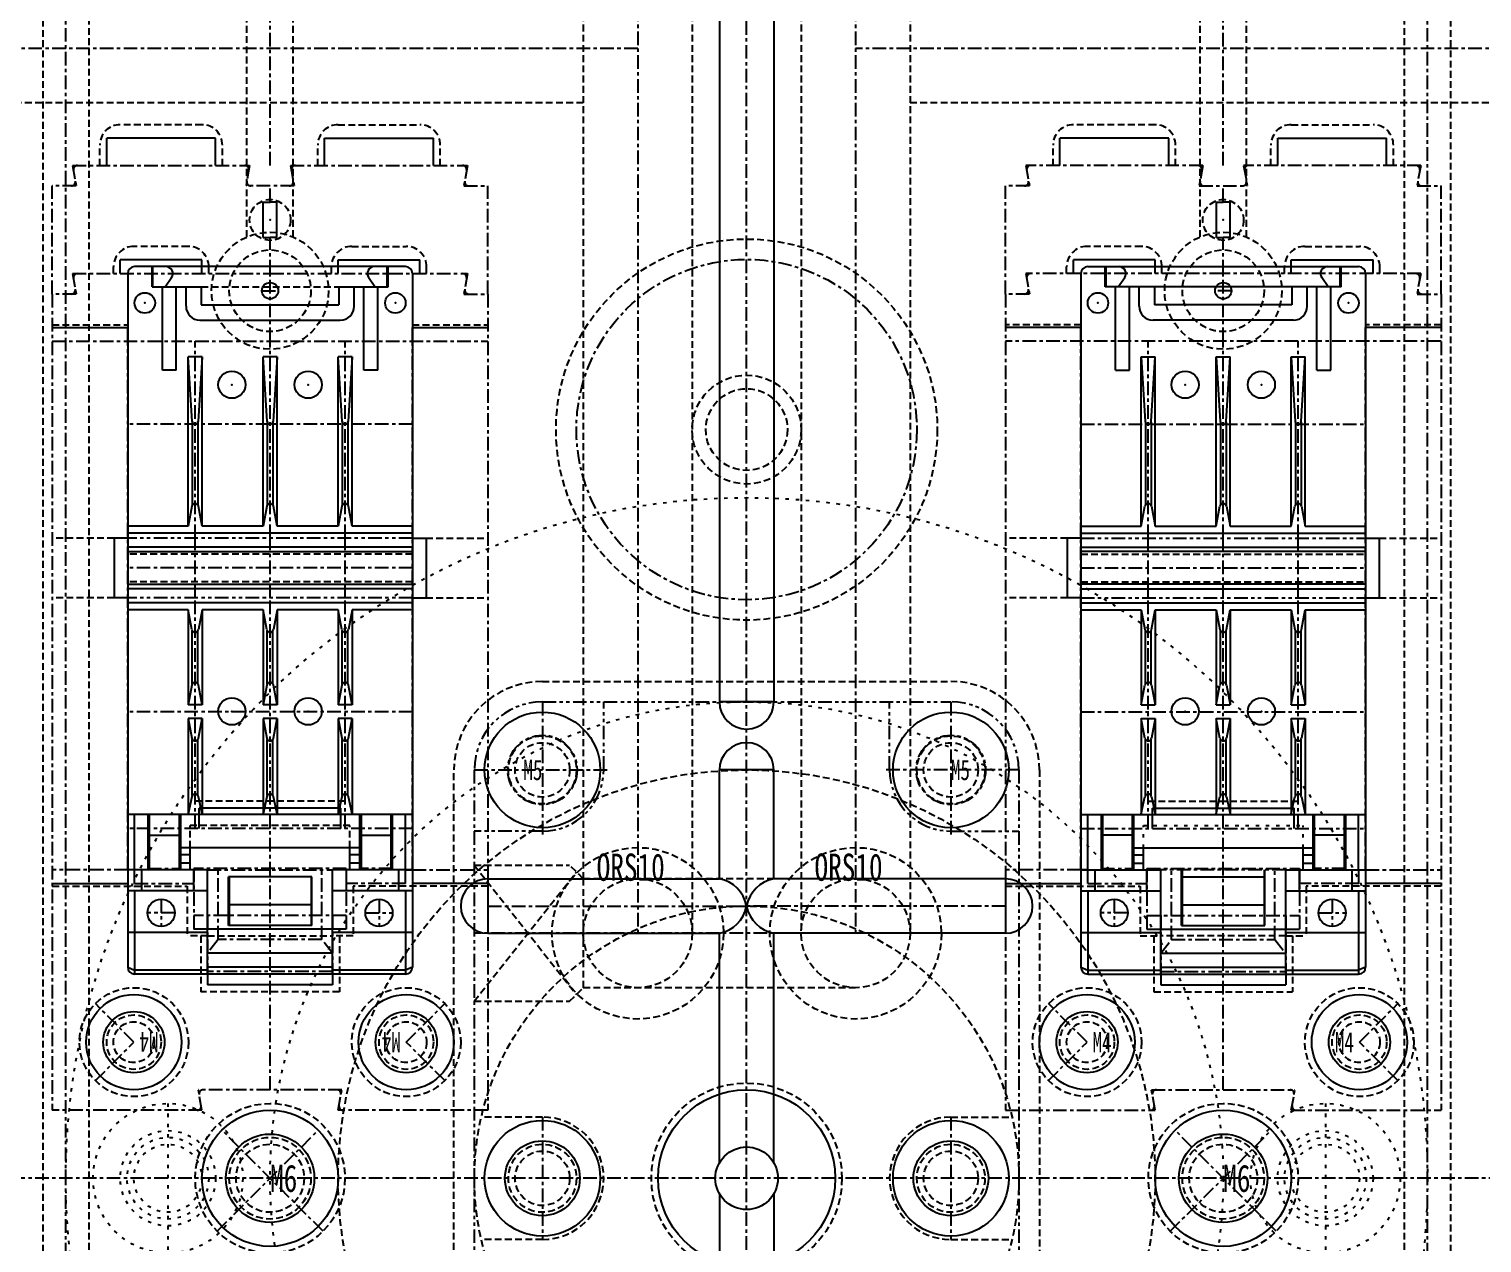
# Model space of a CAD drawing. Extents: x -554 to 592, y -350 to 391.
# Drawn here: x 347.3 to 454, y 170.2 to 259.4 of the extents above; entities that cross this region are included whole.
import ezdxf
from ezdxf.enums import TextEntityAlignment as Align

# ---------------------------------------------------------------- set-up
doc = ezdxf.new("R2010")
doc.units = 0
for name, pattern in [('CENTER', [1.75, 1, -0.25, 0.25, -0.25]), ('DASHED', [0.75, 0.5, -0.25]), ('DIVIDE', [2.25, 1, -0.25, 0.25, -0.25, 0.25, -0.25]), ('DOT', [0.75, 0.25, -0.5])]:
    doc.linetypes.add(name, pattern=pattern)
for name, color, linetype in [('L12', 7, 'CONTINUOUS'), ('L13', 7, 'CONTINUOUS'), ('L4', 7, 'CONTINUOUS'), ('L5', 7, 'CONTINUOUS'), ('L8', 7, 'CONTINUOUS'), ('L9', 7, 'CONTINUOUS')]:
    doc.layers.add(name, color=color, linetype=linetype)

msp = doc.modelspace()

# ---------------------------------------------------------------- linework, layer by layer
at = {"layer": 'L13', "color": 136, "linetype": 'DASHED'}
for p, q in [((380, 198), (387.5, 188.5)), ((380, 188), (387.5, 197.5))]:
    msp.add_line(p, q, dxfattribs=at)
at = {"layer": 'L4', "color": 7, "linetype": 'CONTINUOUS'}
for p, q in [((354.545, 241.459002), (354.545, 190.51)), ((374.945, 241.969002), (355.055, 241.969002)), ((356.33, 240.490002), (356.33, 241.969002)), ((357.294122, 240.490002), (357.767776, 241.166494)), ((372.705877, 240.490002), (372.232227, 241.166488)), ((373.67, 240.490002), (373.67, 241.969002)), ((375.455, 241.459002), (375.455, 190.51)), ((424.545, 241.459002), (424.545, 190.51)), ((425.055, 241.969002), (444.945, 241.969002)), ((426.33, 240.490002), (426.33, 241.969002)), ((427.294123, 240.490002), (427.767773, 241.166488)), ((442.705878, 240.490002), (442.232224, 241.166494)), ((443.67, 240.490002), (443.67, 241.969002)), ((445.455, 241.459002), (445.455, 190.51)), ((357.095004, 234.370002), (357.095004, 240.490002)), ((358.115004, 234.370002), (358.115004, 240.490002)), ((371.885, 234.370002), (371.885, 240.490002)), ((372.905, 234.370002), (372.905, 240.490002)), ((427.095, 234.370002), (427.095, 240.490002)), ((428.115, 234.370002), (428.115, 240.490002)), ((441.884996, 234.370002), (441.884996, 240.490002)), ((442.904996, 234.370002), (442.904996, 240.490002)), ((359.275403, 230.595609), (358.981998, 235.339)), ((358.982, 222.913662), (358.982, 235.339002)), ((360.002, 235.339002), (358.982, 235.339002)), ((360.001996, 235.339001), (359.70859, 230.59561)), ((360.002, 222.913662), (360.002, 235.339002)), ((364.49, 222.913662), (364.49, 235.339002)), ((365.51, 235.339002), (364.49, 235.339002)), ((364.783412, 230.595611), (364.490006, 235.339002)), ((365.510005, 235.338999), (365.216599, 230.595612)), ((365.51, 222.913662), (365.51, 235.339002)), ((369.998, 222.913662), (369.998, 235.339002)), ((371.018, 235.339002), (369.998, 235.339002)), ((370.291405, 230.595609), (369.998, 235.339)), ((371.017997, 235.339001), (370.724592, 230.59561)), ((371.018, 222.913662), (371.018, 235.339002)), ((428.982, 222.913662), (428.982, 235.339002)), ((428.982, 235.339002), (430.002, 235.339002)), ((428.982003, 235.339001), (429.275408, 230.59561)), ((429.708595, 230.595609), (430.002, 235.339)), ((430.002, 222.913662), (430.002, 235.339002)), ((434.489995, 235.338999), (434.783401, 230.595612)), ((434.49, 222.913662), (434.49, 235.339002)), ((434.49, 235.339002), (435.51, 235.339002)), ((435.216588, 230.595611), (435.509994, 235.339002)), ((435.51, 222.913662), (435.51, 235.339002)), ((439.998, 222.913662), (439.998, 235.339002)), ((439.998, 235.339002), (441.018, 235.339002)), ((439.998004, 235.339001), (440.29141, 230.59561)), ((440.724597, 230.595609), (441.018002, 235.339)), ((441.018, 222.913662), (441.018, 235.339002)), ((358.115004, 234.370002), (357.095004, 234.370002)), ((372.905, 234.370002), (371.885, 234.370002)), ((427.095, 234.370002), (428.115, 234.370002)), ((441.884996, 234.370002), (442.904996, 234.370002)), ((359.287996, 230.535005), (359.287996, 224.454969)), ((359.695997, 230.535005), (359.695997, 224.454969)), ((364.796003, 230.535005), (364.796003, 224.454969)), ((365.204005, 230.535005), (365.204005, 224.454969)), ((370.304003, 230.535005), (370.304003, 224.454969)), ((370.712004, 230.535005), (370.712004, 224.454969)), ((429.287996, 230.535005), (429.287996, 224.454969)), ((429.695997, 230.535005), (429.695997, 224.454969)), ((434.795995, 230.535005), (434.795995, 224.454969)), ((435.203997, 230.535005), (435.203997, 224.454969)), ((440.304003, 230.535005), (440.304003, 224.454969)), ((440.712004, 230.535005), (440.712004, 224.454969)), ((359.250807, 224.363465), (358.981998, 222.913664)), ((360.001998, 222.913663), (359.733188, 224.363464)), ((364.758811, 224.363466), (364.490002, 222.913665)), ((365.510006, 222.913663), (365.241196, 224.363466)), ((370.266811, 224.363466), (369.998002, 222.913665)), ((371.017998, 222.913662), (370.749188, 224.363465)), ((428.982002, 222.913662), (429.250812, 224.363465)), ((429.733189, 224.363466), (430.001998, 222.913665)), ((434.489994, 222.913663), (434.758804, 224.363466)), ((435.241189, 224.363466), (435.509998, 222.913665)), ((439.998002, 222.913663), (440.266812, 224.363464)), ((440.749193, 224.363465), (441.018002, 222.913664)), ((358.982006, 222.913662), (354.545004, 222.913662)), ((375.455, 222.385001), (354.545004, 222.385001)), ((364.49, 222.913662), (360.002006, 222.913662)), ((369.998002, 222.913662), (365.51, 222.913662)), ((375.455, 222.913662), (371.018002, 222.913662)), ((424.545, 222.913662), (428.981998, 222.913662)), ((424.545, 222.385001), (445.454996, 222.385001)), ((430.001998, 222.913662), (434.49, 222.913662)), ((435.51, 222.913662), (439.997994, 222.913662)), ((441.017994, 222.913662), (445.454996, 222.913662)), ((375.455, 221.365001), (354.545004, 221.365001)), ((424.545, 221.365001), (445.454996, 221.365001)), ((375.455, 218.305001), (354.545004, 218.305001)), ((424.545, 218.305001), (445.454996, 218.305001)), ((375.455, 217.285001), (354.545004, 217.285001)), ((358.982006, 216.756338), (354.545004, 216.756338)), ((359.250807, 215.306535), (358.981998, 216.756337)), ((358.982, 216.756338), (358.982, 209.788001)), ((360.001995, 216.756336), (359.733185, 215.306535)), ((360.002, 216.756338), (360.002, 209.788001)), ((364.49, 216.756338), (360.002006, 216.756338)), ((364.49, 216.756338), (364.49, 209.788001)), ((364.758815, 215.306535), (364.490005, 216.756337)), ((365.510002, 216.756336), (365.241193, 215.306535)), ((365.51, 216.756338), (365.51, 209.788001)), ((369.998002, 216.756338), (365.51, 216.756338)), ((370.266807, 215.306534), (369.997997, 216.756336)), ((369.998, 216.756338), (369.998, 209.788001)), ((371.018002, 216.756336), (370.749192, 215.306535)), ((371.018, 216.756338), (371.018, 209.788001)), ((375.455, 216.756338), (371.018002, 216.756338)), ((424.545, 217.285001), (445.454996, 217.285001)), ((424.545, 216.756338), (428.981998, 216.756338)), ((428.981998, 216.756336), (429.250808, 215.306535)), ((428.982, 216.756338), (428.982, 209.788001)), ((429.733193, 215.306534), (430.002003, 216.756336)), ((430.001998, 216.756338), (434.49, 216.756338)), ((430.002, 216.756338), (430.002, 209.788001)), ((434.489998, 216.756336), (434.758807, 215.306535)), ((434.49, 216.756338), (434.49, 209.788001)), ((435.241185, 215.306535), (435.509995, 216.756337)), ((435.51, 216.756338), (435.51, 209.788001)), ((435.51, 216.756338), (439.997994, 216.756338)), ((439.998, 216.756338), (439.998, 209.788001)), ((439.998005, 216.756336), (440.266815, 215.306535)), ((440.749193, 215.306535), (441.018002, 216.756337)), ((441.017994, 216.756338), (445.454996, 216.756338)), ((441.018, 216.756338), (441.018, 209.788001)), ((359.287996, 211.320543), (359.287996, 215.215032)), ((359.695997, 211.320543), (359.695997, 215.215032)), ((364.796003, 211.320543), (364.796003, 215.215032)), ((365.204005, 211.320543), (365.204005, 215.215032)), ((370.304003, 211.320543), (370.304003, 215.215032)), ((370.712004, 211.320543), (370.712004, 215.215032)), ((429.287996, 211.320543), (429.287996, 215.215032)), ((429.695997, 211.320543), (429.695997, 215.215032)), ((434.795995, 211.320543), (434.795995, 215.215032)), ((435.203997, 211.320543), (435.203997, 215.215032)), ((440.304003, 211.320543), (440.304003, 215.215032)), ((440.712004, 211.320543), (440.712004, 215.215032)), ((359.250612, 211.228883), (358.981998, 209.788)), ((360.001997, 209.788001), (359.733383, 211.228883)), ((364.758616, 211.228884), (364.490002, 209.787998)), ((365.510001, 209.788001), (365.241387, 211.228883)), ((370.266611, 211.228881), (369.997997, 209.787999)), ((371.017997, 209.788), (370.749383, 211.228882)), ((428.982003, 209.788), (429.250617, 211.228882)), ((429.733389, 211.228881), (430.002003, 209.787999)), ((434.489999, 209.788001), (434.758613, 211.228883)), ((435.241384, 211.228884), (435.509998, 209.787998)), ((439.998003, 209.788001), (440.266617, 211.228883)), ((440.749388, 211.228883), (441.018002, 209.788)), ((360.002, 209.788001), (358.982, 209.788001)), ((365.51, 209.788001), (364.49, 209.788001)), ((371.018, 209.788001), (369.998, 209.788001)), ((428.982, 209.788001), (430.002, 209.788001)), ((434.49, 209.788001), (435.51, 209.788001)), ((439.998, 209.788001), (441.018, 209.788001)), ((358.981998, 208.768001), (359.250612, 207.327118)), ((358.982, 208.768001), (358.982, 201.781)), ((360.002, 208.768001), (358.982, 208.768001)), ((359.733383, 207.327117), (360.001997, 208.767998)), ((360.002, 208.768001), (360.002, 201.781)), ((364.49, 208.768001), (364.49, 201.781)), ((365.51, 208.768001), (364.49, 208.768001)), ((364.490002, 208.768), (364.758615, 207.327118)), ((365.241387, 207.327116), (365.510001, 208.767999)), ((365.51, 208.768001), (365.51, 201.781)), ((369.997997, 208.768), (370.266611, 207.327117)), ((371.018, 208.768001), (369.998, 208.768001)), ((369.998, 208.768001), (369.998, 201.781)), ((370.749383, 207.327117), (371.017997, 208.768)), ((371.018, 208.768001), (371.018, 201.781)), ((428.982, 208.768001), (430.002, 208.768001)), ((428.982, 208.768001), (428.982, 201.781)), ((429.250617, 207.327117), (428.982003, 208.768)), ((430.002003, 208.768), (429.733389, 207.327117)), ((430.002, 208.768001), (430.002, 201.781)), ((434.758613, 207.327116), (434.489999, 208.767999)), ((434.49, 208.768001), (434.49, 201.781)), ((434.49, 208.768001), (435.51, 208.768001)), ((435.509998, 208.768), (435.241385, 207.327118)), ((435.51, 208.768001), (435.51, 201.781)), ((439.998, 208.768001), (439.998, 201.781)), ((439.998, 208.768001), (441.018, 208.768001)), ((440.266617, 207.327117), (439.998003, 208.767998)), ((441.018002, 208.768001), (440.749388, 207.327118)), ((441.018, 208.768001), (441.018, 201.781)), ((359.287996, 203.121904), (359.287996, 207.235456)), ((359.695997, 203.121904), (359.695997, 207.235456)), ((364.796003, 203.121904), (364.796003, 207.235456)), ((365.204005, 203.121904), (365.204005, 207.235456)), ((370.304003, 203.121904), (370.304003, 207.235456)), ((370.712004, 203.121904), (370.712004, 207.235456)), ((429.287996, 203.121904), (429.287996, 207.235456)), ((429.695997, 203.121904), (429.695997, 207.235456)), ((434.795995, 203.121904), (434.795995, 207.235456)), ((435.203997, 203.121904), (435.203997, 207.235456)), ((440.304003, 203.121904), (440.304003, 207.235456)), ((440.712004, 203.121904), (440.712004, 207.235456)), ((359.245738, 203.02658), (358.981997, 201.781)), ((360.001999, 201.781001), (359.738258, 203.026583)), ((364.753741, 203.026582), (364.489999, 201.780999)), ((365.510002, 201.781001), (365.24626, 203.026582)), ((370.261743, 203.026581), (369.998002, 201.780999)), ((371.018004, 201.781001), (370.754262, 203.026583)), ((428.981996, 201.781001), (429.245738, 203.026583)), ((429.738257, 203.026581), (430.001998, 201.780999)), ((434.489998, 201.781001), (434.75374, 203.026582)), ((435.246259, 203.026582), (435.510001, 201.780999)), ((439.998001, 201.781001), (440.261742, 203.026583)), ((440.754262, 203.02658), (441.018003, 201.781)), ((355.055004, 197.65), (355.055004, 201.73)), ((374.945, 197.65), (374.945, 201.73)), ((425.055, 197.65), (425.055, 201.73)), ((444.944996, 197.65), (444.944996, 201.73)), ((359.135, 197.65), (359.135, 199.282)), ((370.865, 197.65), (370.865, 199.282)), ((429.135, 197.65), (429.135, 199.282)), ((440.865, 197.65), (440.865, 199.282)), ((360.41, 197.65), (354.545004, 197.65)), ((360.41, 190), (360.41, 197.65)), ((375.455, 197.65), (369.59, 197.65)), ((369.59, 190), (369.59, 197.65)), ((424.545, 197.65), (430.41, 197.65)), ((430.41, 190), (430.41, 197.65)), ((431.94, 193.57), (431.94, 197.65)), ((438.06, 193.57), (438.06, 197.65)), ((439.59, 190), (439.59, 197.65)), ((439.59, 197.65), (445.454996, 197.65)), ((368.06, 197.14), (361.94, 197.14)), ((361.94, 193.57), (361.94, 197.14)), ((368.06, 193.57), (368.06, 197.14)), ((431.94, 197.14), (438.06, 197.14)), ((360.41, 196.12), (354.545004, 196.12)), ((375.455, 196.12), (369.59, 196.12)), ((424.545, 196.12), (430.41, 196.12)), ((439.59, 196.12), (445.454996, 196.12)), ((368.06, 195.1), (361.94, 195.1)), ((431.94, 195.1), (438.06, 195.1)), ((368.06, 193.57), (361.94, 193.57)), ((431.94, 193.57), (438.06, 193.57)), ((360.41, 193.06), (354.545004, 193.06)), ((375.455, 193.06), (369.59, 193.06)), ((424.545, 193.06), (430.41, 193.06)), ((439.59, 193.06), (445.454996, 193.06)), ((369.59, 191.53), (360.41, 191.53)), ((430.41, 191.53), (439.59, 191.53)), ((374.945, 190), (355.055, 190)), ((369.59, 190.51), (360.41, 190.51)), ((425.055, 190), (444.945, 190)), ((430.41, 190.51), (439.59, 190.51))]:
    msp.add_line(p, q, dxfattribs=at)
at = {"layer": 'L4', "color": 6, "linetype": 'CONTINUOUS'}
for p, q in [((356.40122, 240.490002), (356.40122, 241.969002)), ((373.59878, 240.490002), (373.59878, 241.969002)), ((426.40122, 240.490002), (426.40122, 241.969002)), ((443.59878, 240.490002), (443.59878, 241.969002)), ((356.33, 240.490002), (359.951, 240.490002)), ((358.829, 239.062002), (358.829, 240.490002)), ((359.951, 240.490002), (359.951, 239.164002)), ((370.049, 240.490002), (370.049, 239.164002)), ((370.049, 240.490002), (373.67, 240.490002)), ((371.171, 239.062002), (371.171, 240.490002)), ((443.67, 240.490002), (426.33, 240.490002)), ((428.829, 239.062002), (428.829, 240.490002)), ((429.951, 240.490002), (429.951, 239.164002)), ((440.049, 240.490002), (440.049, 239.164002)), ((441.171, 239.062002), (441.171, 240.490002)), ((359.951, 239.164002), (370.049, 239.164002)), ((440.049, 239.164002), (429.951, 239.164002)), ((359.849, 238.042002), (370.151, 238.042002)), ((440.151, 238.042002), (429.849, 238.042002)), ((375.455, 201.73), (354.545004, 201.73)), ((356.024, 201.73), (356.024, 197.65)), ((356.126, 201.73), (356.126, 197.65)), ((358.319, 201.73), (358.319, 197.65)), ((358.421, 201.73), (358.421, 197.65)), ((371.579, 201.73), (371.579, 197.65)), ((371.681, 201.73), (371.681, 197.65)), ((373.874, 201.73), (373.874, 197.65)), ((373.976, 201.73), (373.976, 197.65)), ((424.545, 201.73), (445.454996, 201.73)), ((426.024, 201.73), (426.024, 197.65)), ((426.126, 201.73), (426.126, 197.65)), ((428.319, 201.73), (428.319, 197.65)), ((428.421, 201.73), (428.421, 197.65)), ((441.579, 201.73), (441.579, 197.65)), ((441.681, 201.73), (441.681, 197.65)), ((443.874, 201.73), (443.874, 197.65)), ((443.976, 201.73), (443.976, 197.65)), ((356.075004, 200.2), (358.37, 200.2)), ((371.63, 200.2), (373.925, 200.2)), ((428.37, 200.2), (426.075, 200.2)), ((443.924996, 200.2), (441.63, 200.2)), ((371.63, 199.282), (358.37, 199.282)), ((428.37, 199.282), (441.63, 199.282)), ((431.991, 197.65), (431.991, 193.57)), ((438.009, 197.65), (438.009, 193.57)), ((361.991, 197.14), (361.991, 193.57)), ((368.009, 197.14), (368.009, 193.57))]:
    msp.add_line(p, q, dxfattribs=at)
at = {"layer": 'L4', "color": 251, "linetype": 'CENTER'}
for p, q in [((365, 236.5), (365, 241.969002)), ((435, 236.5), (435, 241.46)), ((375.455, 230.391999), (354.545, 230.391999)), ((424.545, 230.391999), (445.455, 230.391999)), ((359.492, 217.635), (359.492, 222.035)), ((365, 217.635), (365, 222.035)), ((370.508, 217.635), (370.508, 222.035)), ((429.492, 217.635), (429.492, 222.035)), ((435, 217.635), (435, 222.035)), ((440.508, 217.635), (440.508, 222.035)), ((375.455, 219.835), (354.545, 219.835)), ((424.545, 219.835), (445.455, 219.835)), ((375.455, 209.278001), (354.545, 209.278001)), ((424.545, 209.278001), (445.455, 209.278001)), ((365, 181.5), (365, 200.7)), ((435, 181.5), (435, 200.7))]:
    msp.add_line(p, q, dxfattribs=at)
at = {"layer": 'L4', "color": 6, "linetype": 'DASHED'}
msp.add_line((359.951, 240.490002), (370.049, 240.490002), dxfattribs=at)
at = {"layer": 'L4', "color": 7, "linetype": 'DASHED'}
for p, q in [((375.455, 220.855001), (354.545004, 220.855001)), ((424.545, 220.855001), (445.454996, 220.855001)), ((375.455, 218.815001), (354.545004, 218.815001)), ((424.545, 218.815001), (445.454996, 218.815001)), ((370.865, 200.913999), (359.135, 200.913999)), ((359.135, 199.282), (359.135, 200.913999)), ((370.865, 199.282), (370.865, 200.913999))]:
    msp.add_line(p, q, dxfattribs=at)
at = {"layer": 'L4', "color": 253, "linetype": 'DOT'}
for p, q in [((429.135, 200.913999), (440.865, 200.913999)), ((429.135, 199.282), (429.135, 200.913999)), ((440.865, 199.282), (440.865, 200.913999))]:
    msp.add_line(p, q, dxfattribs=at)
at = {"layer": 'L4', "color": 251, "linetype": 'CONTINUOUS'}
for p, q in [((359.084, 198.772), (358.421, 198.772)), ((371.579, 198.772), (370.916, 198.772)), ((428.421, 198.772), (429.084, 198.772)), ((440.916, 198.772), (441.579, 198.772)), ((355.565, 197.65), (355.565, 196.12)), ((359.084, 198.16), (358.421, 198.16)), ((359.39, 196.12), (359.39, 197.65)), ((370.61, 196.12), (370.61, 197.65)), ((371.579, 198.16), (370.916, 198.16)), ((374.435, 197.65), (374.435, 196.12)), ((425.565, 197.65), (425.565, 196.12)), ((428.421, 198.16), (429.084, 198.16)), ((429.39, 196.12), (429.39, 197.65)), ((440.61, 196.12), (440.61, 197.65)), ((440.916, 198.16), (441.579, 198.16)), ((444.435, 197.65), (444.435, 196.12)), ((355.055, 196.12), (355.055, 190)), ((374.945, 196.12), (374.945, 190)), ((425.055, 196.12), (425.055, 190)), ((444.945, 196.12), (444.945, 190)), ((354.545, 190.51), (355.055, 190.298751)), ((360.41, 190.298751), (355.055, 190.298751)), ((374.945, 190.298751), (369.59, 190.298751)), ((375.455, 190.51), (374.945, 190.298751)), ((424.545, 190.51), (425.055, 190.298751)), ((425.055, 190.298751), (430.41, 190.298751)), ((439.59, 190.298751), (444.945, 190.298751)), ((445.455, 190.51), (444.945, 190.298751))]:
    msp.add_line(p, q, dxfattribs=at)
at = {"layer": 'L4', "color": 7, "linetype": 'CONTINUOUS'}
for centre, radius, start, end in [((355.055, 241.459002), 0.51, 90, 180), ((357.35, 241.459002), 0.51, 325.001734, 450.000005), ((372.65, 241.459002), 0.51, 89.999995, 214.998262), ((374.945, 241.459002), 0.51, 0, 90), ((425.055, 241.459002), 0.51, 90, 180), ((427.35, 241.459002), 0.51, -34.998262, 90.000005), ((442.65, 241.459002), 0.51, 89.999995, 214.998266), ((444.945, 241.459002), 0.51, 0, 90), ((359.492, 230.609008), 0.217009, 183.539559, 356.460441), ((365, 230.609008), 0.217009, 183.539559, 356.460441), ((370.508, 230.609008), 0.217009, 183.539559, 356.460441), ((429.492, 230.609008), 0.217009, 183.539559, 356.460441), ((435, 230.609008), 0.217009, 183.539559, 356.460441), ((440.508, 230.609008), 0.217009, 183.539559, 356.460441), ((359.492, 224.318746), 0.245301, 10.504007, 169.495989), ((365, 224.318746), 0.245301, 10.504007, 169.495989), ((370.508, 224.318746), 0.245301, 10.504007, 169.495989), ((429.492, 224.318746), 0.245301, 10.504011, 169.495993), ((435, 224.318746), 0.245301, 10.504011, 169.495993), ((440.508, 224.318746), 0.245301, 10.504011, 169.495993), ((359.492, 215.351254), 0.245301, 190.504009, 349.495991), ((365, 215.351254), 0.245301, 190.504009, 349.495991), ((370.508, 215.351254), 0.245301, 190.504009, 349.495991), ((429.492, 215.351254), 0.245301, 190.504009, 349.495991), ((435, 215.351254), 0.245301, 190.504009, 349.495991), ((440.508, 215.351254), 0.245301, 190.504009, 349.495991), ((359.492, 211.183882), 0.245545, 10.560035, 169.439954), ((365, 211.183882), 0.245545, 10.560035, 169.439954), ((370.508, 211.183882), 0.245545, 10.560035, 169.439954), ((429.492, 211.183882), 0.245545, 10.560046, 169.439965), ((435, 211.183882), 0.245545, 10.560046, 169.439965), ((440.508, 211.183882), 0.245545, 10.560046, 169.439965), ((359.492, 207.372117), 0.245545, 190.560037, 349.439963), ((365, 207.372117), 0.245545, 190.560037, 349.439963), ((370.508, 207.372117), 0.245545, 190.560037, 349.439963), ((429.492, 207.372117), 0.245545, 190.560037, 349.439963), ((435, 207.372117), 0.245545, 190.560037, 349.439963), ((440.508, 207.372117), 0.245545, 190.560037, 349.439963), ((359.492, 202.974439), 0.251718, 11.955327, 168.044683), ((365, 202.974439), 0.251718, 11.955327, 168.044683), ((370.508, 202.974439), 0.251718, 11.955327, 168.044683), ((429.492, 202.974439), 0.251718, 11.955317, 168.044673), ((435, 202.974439), 0.251718, 11.955317, 168.044673), ((440.508, 202.974439), 0.251718, 11.955317, 168.044673), ((355.055, 190.51), 0.51, 180, 270), ((374.945, 190.51), 0.51, -90, 0), ((425.055, 190.51), 0.51, 180, 270), ((444.945, 190.51), 0.51, 270, 360)]:
    msp.add_arc(centre, radius, start, end, dxfattribs=at)
at = {"layer": 'L4', "color": 6, "linetype": 'CONTINUOUS'}
for centre, start, end in [((359.849, 239.062002), 180, 270), ((370.151, 239.062002), -90, 0), ((429.849, 239.062002), 180, 270), ((440.151, 239.062002), -90, 0)]:
    msp.add_arc(centre, 1.02, start, end, dxfattribs=at)
at = {"layer": 'L4', "color": 1}
msp.add_point((400, 175), dxfattribs=at)
at = {"layer": 'L5', "color": 7, "linetype": 'CENTER'}
for p, q in [((400, 0), (400, 350)), ((381, 195), (400, 195)), ((419, 195), (400, 195)), ((550, 175), (250, 175))]:
    msp.add_line(p, q, dxfattribs=at)
at = {"layer": 'L5', "color": 4, "linetype": 'CONTINUOUS'}
for p, q in [((398, 275), (398, 210)), ((402, 275), (402, 210)), ((364.5, 246.7), (365, 246.7)), ((364.5, 244.1), (364.5, 246.7)), ((365.5, 246.7), (365, 246.7)), ((365.5, 244.1), (365.5, 246.7)), ((434.5, 246.7), (435, 246.7)), ((434.5, 244.1), (434.5, 246.7)), ((435.5, 246.7), (435, 246.7)), ((435.5, 244.1), (435.5, 246.7)), ((364.5, 244.1), (365, 244.1)), ((365.5, 244.1), (365, 244.1)), ((434.5, 244.1), (435, 244.1)), ((435.5, 244.1), (435, 244.1)), ((402, 210), (398, 210))]:
    msp.add_line(p, q, dxfattribs=at)
at = {"layer": 'L5', "color": 7, "linetype": 'DASHED'}
for p, q in [((360, 252.4), (354, 252.4)), ((370, 252.4), (376, 252.4)), ((430, 252.4), (424, 252.4)), ((440, 252.4), (446, 252.4)), ((352.5, 249.4), (352.5, 250.9)), ((361.5, 249.4), (361.5, 250.9)), ((368.5, 249.4), (368.5, 250.9)), ((377.5, 249.4), (377.5, 250.9)), ((422.5, 249.4), (422.5, 250.9)), ((431.5, 249.4), (431.5, 250.9)), ((438.5, 249.4), (438.5, 250.9)), ((447.5, 249.4), (447.5, 250.9)), ((359, 243.46), (355, 243.46)), ((371, 243.46), (375, 243.46)), ((429, 243.46), (425, 243.46)), ((441, 243.46), (445, 243.46)), ((353.5, 241.46), (353.5, 241.96)), ((360.5, 241.46), (360.5, 241.96)), ((369.5, 241.46), (369.5, 241.96)), ((376.5, 241.46), (376.5, 241.96)), ((423.5, 241.46), (423.5, 241.96)), ((430.5, 241.46), (430.5, 241.96)), ((439.5, 241.46), (439.5, 241.96)), ((446.5, 241.46), (446.5, 241.96)), ((349, 237.7), (354.545, 237.7)), ((375.455, 237.7), (381, 237.7)), ((424.545, 237.7), (419, 237.7)), ((451, 237.7), (445.455, 237.7)), ((353.545, 222.035), (349, 222.035)), ((376.455, 222.035), (381, 222.035)), ((423.545, 222.035), (419, 222.035)), ((446.455, 222.035), (451, 222.035)), ((353.545, 217.635), (349, 217.635)), ((376.455, 217.635), (381, 217.635)), ((423.545, 217.635), (419, 217.635)), ((446.455, 217.635), (451, 217.635)), ((370.507994, 202.7), (359.491998, 202.7)), ((429.492006, 202.7), (440.508002, 202.7)), ((348.999996, 196.45), (358.9, 196.45)), ((358.9, 196.45), (358.9, 192.8)), ((371.1, 196.45), (371.1, 192.8)), ((380.999996, 196.45), (371.1, 196.45)), ((419.000004, 196.45), (428.9, 196.45)), ((428.9, 196.45), (428.9, 192.8)), ((451.000004, 196.45), (441.1, 196.45)), ((441.1, 196.45), (441.1, 192.8)), ((360.41, 192.8), (358.9, 192.8)), ((359.91, 192.8), (359.91, 188.7)), ((360.41, 192.8), (369.59, 192.8)), ((371.1, 192.8), (369.59, 192.8)), ((370.09, 192.8), (370.09, 188.7)), ((428.9, 192.8), (430.41, 192.8)), ((429.91, 192.8), (429.91, 188.7)), ((439.59, 192.8), (430.41, 192.8)), ((439.59, 192.8), (441.1, 192.8)), ((440.09, 192.8), (440.09, 188.7)), ((370.09, 188.7), (359.91, 188.7)), ((429.91, 188.7), (440.09, 188.7))]:
    msp.add_line(p, q, dxfattribs=at)
at = {"layer": 'L5', "color": 136, "linetype": 'CONTINUOUS'}
for p, q in [((353, 249.4), (353, 251.4)), ((361, 251.4), (353, 251.4)), ((361, 249.4), (361, 251.4)), ((369, 251.4), (377, 251.4)), ((369, 249.4), (369, 251.4)), ((377, 249.4), (377, 251.4)), ((423, 249.4), (423, 251.4)), ((431, 251.4), (423, 251.4)), ((431, 249.4), (431, 251.4)), ((439, 251.4), (447, 251.4)), ((439, 249.4), (439, 251.4)), ((447, 249.4), (447, 251.4)), ((360, 242.46), (354, 242.46)), ((354, 241.46), (354, 242.46)), ((360, 241.46), (360, 242.46)), ((370, 241.46), (370, 242.46)), ((370, 242.46), (376, 242.46)), ((376, 241.46), (376, 242.46)), ((430, 242.46), (424, 242.46)), ((424, 241.46), (424, 242.46)), ((430, 241.46), (430, 242.46)), ((440, 241.46), (440, 242.46)), ((440, 242.46), (446, 242.46)), ((446, 241.46), (446, 242.46)), ((349, 237.5), (354.545, 237.5)), ((354.545, 236.5), (354.545, 237.5)), ((375.454996, 236.5), (375.454996, 237.5)), ((375.455, 237.5), (381, 237.5)), ((424.545, 237.5), (419, 237.5)), ((424.545004, 236.5), (424.545004, 237.5)), ((451, 237.5), (445.455, 237.5)), ((445.455, 236.5), (445.455, 237.5)), ((353.545, 222.035), (353.545, 217.635)), ((354.545, 222.035), (353.545, 222.035)), ((375.455, 222.035), (376.455, 222.035)), ((376.455, 222.035), (376.455, 217.635)), ((423.545, 222.035), (423.545, 217.635)), ((424.545, 222.035), (423.545, 222.035)), ((445.455, 222.035), (446.455, 222.035)), ((446.455, 222.035), (446.455, 217.635)), ((354.545, 221.035), (359.492, 221.035)), ((359.492, 221.035), (365, 221.035)), ((365, 221.035), (370.508, 221.035)), ((370.508, 221.035), (375.455, 221.035)), ((429.492, 221.035), (424.545, 221.035)), ((435, 221.035), (429.492, 221.035)), ((440.508, 221.035), (435, 221.035)), ((445.455, 221.035), (440.508, 221.035)), ((354.545, 218.635), (359.492, 218.635)), ((359.492, 218.635), (365, 218.635)), ((365, 218.635), (370.508, 218.635)), ((370.508, 218.635), (375.455, 218.635)), ((429.492, 218.635), (424.545, 218.635)), ((435, 218.635), (429.492, 218.635)), ((440.508, 218.635), (435, 218.635)), ((445.455, 218.635), (440.508, 218.635)), ((354.545, 217.635), (353.545, 217.635)), ((375.455, 217.635), (376.455, 217.635)), ((424.545, 217.635), (423.545, 217.635)), ((445.455, 217.635), (446.455, 217.635)), ((370.2, 202.2), (359.8, 202.2)), ((359.8, 200.7), (359.8, 202.2)), ((370.2, 200.7), (370.2, 202.2)), ((429.8, 200.7), (429.8, 202.2)), ((429.8, 202.2), (440.2, 202.2)), ((440.2, 200.7), (440.2, 202.2)), ((354.545, 197.65), (354.545, 196.65)), ((375.455, 197.65), (375.455, 196.65)), ((424.545, 197.65), (424.545, 196.65)), ((445.455, 197.65), (445.455, 196.65)), ((348.999996, 196.65), (354.544996, 196.65)), ((380.999996, 196.65), (375.454996, 196.65)), ((419.000004, 196.65), (424.545004, 196.65)), ((451.000004, 196.65), (445.455004, 196.65)), ((359.4, 194.3), (359.4, 193.3)), ((370.6, 194.3), (370.6, 193.3)), ((429.4, 194.3), (429.4, 193.3)), ((440.6, 194.3), (440.6, 193.3)), ((370.6, 193.3), (359.4, 193.3)), ((429.4, 193.3), (440.6, 193.3)), ((360.41, 190.2), (360.41, 189.2)), ((369.59, 190.2), (369.59, 189.2)), ((430.41, 190.2), (430.41, 189.2)), ((439.59, 190.2), (439.59, 189.2)), ((369.59, 189.2), (360.41, 189.2)), ((430.41, 189.2), (439.59, 189.2))]:
    msp.add_line(p, q, dxfattribs=at)
at = {"layer": 'L5', "color": 4, "linetype": 'CENTER'}
for p, q in [((350.5, 249.4), (350.76449, 247.9)), ((350.5, 249.4), (363.5, 249.4)), ((363.5, 249.4), (363.23551, 247.9)), ((366.5, 249.4), (366.76449, 247.9)), ((366.5, 249.4), (379.5, 249.4)), ((379.5, 249.4), (379.23551, 247.9)), ((433.5, 249.4), (420.5, 249.4)), ((420.5, 249.4), (420.76449, 247.9)), ((433.5, 249.4), (433.23551, 247.9)), ((449.5, 249.4), (436.5, 249.4)), ((436.5, 249.4), (436.76449, 247.9)), ((449.5, 249.4), (449.23551, 247.9)), ((350.76449, 247.9), (349, 247.9)), ((349, 239.96), (349, 247.9)), ((366.76449, 247.9), (363.23551, 247.9)), ((365, 246.7), (365, 247.9)), ((379.23551, 247.9), (381, 247.9)), ((381, 239.96), (381, 247.9)), ((420.76449, 247.9), (419, 247.9)), ((419, 239.96), (419, 247.9)), ((433.23551, 247.9), (436.76449, 247.9)), ((435, 246.7), (435, 247.9)), ((449.23551, 247.9), (451, 247.9)), ((451, 239.96), (451, 247.9)), ((365, 241.46), (365, 244.1)), ((435, 241.46), (435, 244.1)), ((350.5, 241.46), (350.76449, 239.96)), ((350.5, 241.46), (365, 241.46)), ((365, 241.46), (379.5, 241.46)), ((379.5, 241.46), (379.23551, 239.96)), ((435, 241.46), (420.5, 241.46)), ((420.5, 241.46), (420.76449, 239.96)), ((449.5, 241.46), (435, 241.46)), ((449.5, 241.46), (449.23551, 239.96)), ((350.76449, 239.96), (349, 239.96)), ((349, 239.96), (349, 180)), ((379.23551, 239.96), (381, 239.96)), ((381, 239.96), (381, 180)), ((419, 239.96), (419, 180)), ((420.76449, 239.96), (419, 239.96)), ((449.23551, 239.96), (451, 239.96)), ((451, 239.96), (451, 180)), ((349, 236.5), (381, 236.5)), ((354.545, 197.65), (354.545, 236.5)), ((359.492, 222.035), (359.492, 236.5)), ((365, 222.035), (365, 236.5)), ((370.508, 222.035), (370.508, 236.5)), ((375.454996, 197.65), (375.454996, 236.5)), ((451, 236.5), (419, 236.5)), ((424.545004, 197.65), (424.545004, 236.5)), ((429.492, 222.035), (429.492, 236.5)), ((435, 222.035), (435, 236.5)), ((440.508, 222.035), (440.508, 236.5)), ((445.455, 197.65), (445.455, 236.5)), ((359.492, 200.7), (359.492, 217.635)), ((365, 200.7), (365, 217.635)), ((370.508, 200.7), (370.508, 217.635)), ((429.492, 200.7), (429.492, 217.635)), ((435, 200.7), (435, 217.635)), ((440.508, 200.7), (440.508, 217.635)), ((375.455, 200.7), (354.545, 200.7)), ((354.545, 197.65), (354.545, 200.7)), ((375.454996, 197.65), (375.454996, 200.7)), ((424.545, 200.7), (445.455, 200.7)), ((354.545, 197.65), (349, 197.65)), ((355.05, 197.65), (354.545, 197.65)), ((355.05, 196.65), (355.05, 197.65)), ((370.6, 197.768101), (359.4, 197.768101)), ((359.4, 197.768101), (359.4, 194.3)), ((370.6, 197.768101), (370.6, 194.3)), ((374.95, 197.65), (375.455, 197.65)), ((374.95, 196.65), (374.95, 197.65)), ((375.454996, 197.65), (381, 197.65)), ((424.545004, 197.65), (419, 197.65)), ((425.05, 197.65), (424.545, 197.65)), ((425.05, 196.65), (425.05, 197.65)), ((429.4, 197.768101), (429.4, 194.3)), ((429.4, 197.768101), (440.6, 197.768101)), ((440.6, 197.768101), (440.6, 194.3)), ((444.95, 197.65), (445.455, 197.65)), ((444.95, 196.65), (444.95, 197.65)), ((445.455, 197.65), (451, 197.65)), ((355.05, 196.65), (359.4, 196.65)), ((374.95, 196.65), (370.6, 196.65)), ((425.05, 196.65), (429.4, 196.65)), ((444.95, 196.65), (440.6, 196.65)), ((370.6, 194.3), (359.4, 194.3)), ((360.41, 194.3), (360.41, 190.2)), ((369.59, 194.3), (369.59, 190.2)), ((429.4, 194.3), (440.6, 194.3)), ((430.41, 194.3), (430.41, 190.2)), ((439.59, 194.3), (439.59, 190.2)), ((369.59, 190.2), (360.41, 190.2)), ((430.41, 190.2), (439.59, 190.2)), ((360, 180), (359.73551, 181.5)), ((370.26449, 181.5), (359.73551, 181.5)), ((370, 180), (370.26449, 181.5)), ((429.73551, 181.5), (440.26449, 181.5)), ((430, 180), (429.73551, 181.5)), ((440, 180), (440.26449, 181.5)), ((360, 180), (349, 180)), ((381, 180), (370, 180)), ((419, 180), (430, 180)), ((440, 180), (451, 180))]:
    msp.add_line(p, q, dxfattribs=at)
at = {"layer": 'L5', "color": 3, "linetype": 'CENTER'}
for p, q in [((364.4, 240.2), (365.6, 240.2)), ((435.6, 240.2), (434.4, 240.2)), ((356.024, 197.752), (358.421, 197.752)), ((360.41, 197.65), (369.59, 197.65)), ((373.976, 197.752), (371.579, 197.752)), ((426.024, 197.752), (428.421, 197.752)), ((439.59, 197.65), (430.41, 197.65)), ((443.976, 197.752), (441.579, 197.752)), ((361.110913, 171.110913), (368.535534, 178.535534)), ((368.889087, 171.110913), (361.464466, 178.535534)), ((431.110913, 171.110913), (438.535534, 178.535534)), ((438.889087, 171.110913), (431.464466, 178.535534))]:
    msp.add_line(p, q, dxfattribs=at)
at = {"layer": 'L5', "color": 4, "linetype": 'DIVIDE'}
for p, q in [((375.455, 222.035), (354.545, 222.035)), ((424.545, 222.035), (445.455, 222.035)), ((375.455, 217.635), (354.545, 217.635)), ((424.545, 217.635), (445.455, 217.635))]:
    msp.add_line(p, q, dxfattribs=at)
at = {"layer": 'L5', "color": 7, "linetype": 'CONTINUOUS'}
for p, q in [((402, 205), (398, 205)), ((398, 197), (398, 205)), ((402, 197), (402, 205)), ((381, 197), (398, 197)), ((381, 197), (381, 193)), ((419, 197), (402, 197)), ((419, 197), (419, 193)), ((381, 193), (398, 193)), ((398, 176.135782), (398, 193)), ((402, 176.135782), (402, 193)), ((419, 193), (402, 193)), ((398, 173.864218), (398, 157)), ((402, 173.864218), (402, 157))]:
    msp.add_line(p, q, dxfattribs=at)
at = {"layer": 'L5', "color": 253, "linetype": 'CENTER'}
for p, q in [((361.20038, 194.3), (361.20038, 197.65)), ((368.79962, 194.3), (368.79962, 197.65)), ((431.20038, 194.3), (431.20038, 197.65)), ((438.79962, 194.3), (438.79962, 197.65)), ((361.20038, 192.55), (361.20038, 194.3)), ((368.79962, 192.55), (368.79962, 194.3)), ((431.20038, 192.55), (431.20038, 194.3)), ((438.79962, 192.55), (438.79962, 194.3)), ((361.20038, 192.55), (360.41, 191.53)), ((368.79962, 192.55), (361.20038, 192.55)), ((369.59, 191.53), (368.79962, 192.55)), ((430.41, 191.53), (431.20038, 192.55)), ((431.20038, 192.55), (438.79962, 192.55)), ((438.79962, 192.55), (439.59, 191.53))]:
    msp.add_line(p, q, dxfattribs=at)
at = {"layer": 'L5', "color": 6, "linetype": 'CENTER'}
for p, q in [((357, 195.5), (357, 193.5)), ((373, 195.5), (373, 193.5)), ((427, 195.5), (427, 193.5)), ((443, 195.5), (443, 193.5)), ((358, 194.5), (356, 194.5)), ((372, 194.5), (374, 194.5)), ((428, 194.5), (426, 194.5)), ((442, 194.5), (444, 194.5)), ((355, 185), (352.171573, 187.828427)), ((375, 185), (377.828427, 187.828427)), ((425, 185), (422.171573, 187.828427)), ((445, 185), (447.828427, 187.828427)), ((352.171573, 182.171573), (355, 185)), ((377.828427, 182.171573), (375, 185)), ((422.171573, 182.171573), (425, 185)), ((447.828427, 182.171573), (445, 185))]:
    msp.add_line(p, q, dxfattribs=at)
at = {"layer": 'L5', "color": 7, "linetype": 'DASHED'}
for centre, radius in [((365, 245.4), 1.5), ((435, 245.4), 1.5), ((355, 185), 4), ((375, 185), 4), ((425, 185), 4), ((445, 185), 4), ((365, 175), 5.5), ((435, 175), 5.5)]:
    msp.add_circle(centre, radius, dxfattribs=at)
at = {"layer": 'L5', "color": 3, "linetype": 'CONTINUOUS'}
for centre in [(365, 240.2), (435, 240.2)]:
    msp.add_circle(centre, 0.6, dxfattribs=at)
at = {"layer": 'L5', "color": 4, "linetype": 'CONTINUOUS'}
for centre in [(355.8, 239.3), (374.2, 239.3), (425.8, 239.3), (444.2, 239.3)]:
    msp.add_circle(centre, 0.75, dxfattribs=at)
at = {"layer": 'L5', "color": 6, "linetype": 'CONTINUOUS'}
for centre in [(362.2, 233.3), (367.8, 233.3), (432.2, 233.3), (437.8, 233.3), (362.2, 209.3), (367.8, 209.3), (432.2, 209.3), (437.8, 209.3), (357, 194.5), (373, 194.5), (427, 194.5), (443, 194.5)]:
    msp.add_circle(centre, 1, dxfattribs=at)
at = {"layer": 'L5', "color": 251, "linetype": 'CONTINUOUS'}
for centre, radius in [((355, 185), 3.5), ((375, 185), 3.5), ((425, 185), 3.5), ((445, 185), 3.5), ((365, 175), 5), ((435, 175), 5)]:
    msp.add_circle(centre, radius, dxfattribs=at)
at = {"layer": 'L5', "color": 7, "linetype": 'CONTINUOUS'}
for centre, radius in [((355, 185), 2.25), ((375, 185), 2.25), ((425, 185), 2.25), ((445, 185), 2.25), ((400, 175), 6.5), ((365, 175), 3.25), ((435, 175), 3.25), ((400, 175), 2.3)]:
    msp.add_circle(centre, radius, dxfattribs=at)
at = {"layer": 'L5', "color": 6, "linetype": 'DASHED'}
for centre, radius in [((355, 185), 2), ((375, 185), 2), ((425, 185), 2), ((445, 185), 2), ((355, 185), 1.5), ((375, 185), 1.5), ((425, 185), 1.5), ((445, 185), 1.5)]:
    msp.add_circle(centre, radius, dxfattribs=at)
at = {"layer": 'L5', "color": 3, "linetype": 'DASHED'}
for centre, radius in [((365, 175), 3), ((365, 175), 2.5), ((435, 175), 3), ((435, 175), 2.5)]:
    msp.add_circle(centre, radius, dxfattribs=at)
at = {"layer": 'L5', "color": 7, "linetype": 'DASHED'}
for centre, start, end in [((354, 250.9), 90, 180), ((360, 250.9), 0, 90), ((370, 250.9), 90, 180), ((376, 250.9), 0, 90), ((424, 250.9), 90, 180), ((430, 250.9), 0, 90), ((440, 250.9), 90, 180), ((446, 250.9), 0, 90), ((355, 241.96), 90, 180), ((359, 241.96), 0, 90), ((371, 241.96), 90, 180), ((375, 241.96), 0, 90), ((425, 241.96), 90, 180), ((429, 241.96), 0, 90), ((441, 241.96), 90, 180), ((445, 241.96), 0, 90)]:
    msp.add_arc(centre, 1.5, start, end, dxfattribs=at)
at = {"layer": 'L5', "color": 4, "linetype": 'CONTINUOUS'}
for centre, radius, start, end in [((350.857526, 249.1), 0.3, 90, 190), ((363.142474, 249.1), 0.3, 350, 450), ((366.857526, 249.1), 0.3, 90, 190), ((379.142474, 249.1), 0.3, 350, 450), ((420.857526, 249.1), 0.3, 90, 190), ((433.142474, 249.1), 0.3, 350, 450), ((436.857526, 249.1), 0.3, 90, 190), ((449.142474, 249.1), 0.3, 350, 450), ((350.406964, 248.2), 0.3, -90, 10), ((363.593036, 248.2), 0.3, 170, 270), ((366.406964, 248.2), 0.3, -90, 10), ((379.593036, 248.2), 0.3, 170, 270), ((420.406964, 248.2), 0.3, -90, 10), ((433.593036, 248.2), 0.3, 170, 270), ((436.406964, 248.2), 0.3, -90, 10), ((449.593036, 248.2), 0.3, 170, 270), ((350.857526, 241.16), 0.3, 90, 190), ((379.142474, 241.16), 0.3, 350, 450), ((420.857526, 241.16), 0.3, 90, 190), ((449.142474, 241.16), 0.3, 350, 450), ((350.406964, 240.26), 0.3, -90, 10), ((379.593036, 240.26), 0.3, 170, 270), ((420.406964, 240.26), 0.3, -90, 10), ((449.593036, 240.26), 0.3, 170, 270), ((400, 210), 2, -180, 0), ((360.093036, 181.2), 0.3, 90, 190), ((369.906964, 181.2), 0.3, 350, 450), ((430.093036, 181.2), 0.3, 90, 190), ((439.906964, 181.2), 0.3, 350, 450), ((359.642474, 180.3), 0.3, -90, 10), ((370.357526, 180.3), 0.3, 170, 270), ((429.642474, 180.3), 0.3, -90, 10), ((440.357526, 180.3), 0.3, 170, 270)]:
    msp.add_arc(centre, radius, start, end, dxfattribs=at)
at = {"layer": 'L5', "color": 7, "linetype": 'CONTINUOUS'}
for centre, radius, start, end in [((400, 205), 2, 0, 180), ((381, 195), 2, 90, 270), ((397.542262, 194.542262), 2.5, 10.550098, 79.449902), ((402.457738, 194.542262), 2.5, 100.550098, 169.449902), ((419, 195), 2, 270, 450), ((397.542262, 195.457738), 2.5, 280.550098, 349.449902), ((402.457738, 195.457738), 2.5, 190.550098, 259.449902)]:
    msp.add_arc(centre, radius, start, end, dxfattribs=at)
at = {"layer": 'L5', "color": 7}
for p in [(365, 245.4), (435, 245.4)]:
    msp.add_point(p, dxfattribs=at)
at = {"layer": 'L5', "color": 4}
for p in [(355.8, 239.3), (374.2, 239.3), (425.8, 239.3), (444.2, 239.3)]:
    msp.add_point(p, dxfattribs=at)
at = {"layer": 'L5', "color": 6}
for p in [(362.2, 233.3), (367.8, 233.3), (432.2, 233.3), (437.8, 233.3), (362.2, 209.3), (367.8, 209.3), (432.2, 209.3), (437.8, 209.3)]:
    msp.add_point(p, dxfattribs=at)
at = {"layer": 'L5', "color": 1}
for p in [(365, 190), (435, 190), (400, 175)]:
    msp.add_point(p, dxfattribs=at)
at = {"layer": 'L8', "color": 7, "linetype": 'DASHED'}
for p, q in [((385, 211.5), (415, 211.5)), ((378.5, 145), (378.5, 205)), ((421.5, 205), (421.5, 145)), ((385, 179.5), (380.512825, 179.5)), ((415, 179.5), (419.487175, 179.5)), ((385, 170.5), (380.512825, 170.5)), ((415, 170.5), (419.487175, 170.5))]:
    msp.add_line(p, q, dxfattribs=at)
at = {"layer": 'L8', "color": 96, "linetype": 'DIVIDE'}
for p, q in [((385, 210), (415, 210)), ((389.5, 205), (389.5, 210)), ((410.5, 205), (410.5, 210)), ((380, 205), (380, 145)), ((420, 205), (420, 145)), ((385, 200.5), (380, 200.5)), ((415, 200.5), (420, 200.5))]:
    msp.add_line(p, q, dxfattribs=at)
at = {"layer": 'L8', "color": 136, "linetype": 'CENTER'}
for p, q in [((385, 210), (385, 200)), ((415, 210), (415, 200)), ((380, 205), (390, 205)), ((420, 205), (410, 205)), ((385, 179.5), (385, 170.5)), ((415, 179.5), (415, 170.5))]:
    msp.add_line(p, q, dxfattribs=at)
at = {"layer": 'L8', "color": 3, "linetype": 'DOT'}
for p, q in [((357.5, 180.5), (357.5, 169.5)), ((442.5, 180.5), (442.5, 169.5))]:
    msp.add_line(p, q, dxfattribs=at)
at = {"layer": 'L8', "color": 56, "linetype": 'DASHED'}
for radius in [14, 4, 3]:
    msp.add_circle((400, 230), radius, dxfattribs=at)
at = {"layer": 'L8', "color": 56, "linetype": 'CENTER'}
msp.add_circle((400, 230), 12.5, dxfattribs=at)
at = {"layer": 'L8', "color": 7, "linetype": 'DOT'}
for centre, radius in [((400, 175), 50), ((400, 175), 35), ((357.5, 175), 5.5), ((442.5, 175), 5.5), ((357.5, 175), 3.5), ((442.5, 175), 3.5)]:
    msp.add_circle(centre, radius, dxfattribs=at)
at = {"layer": 'L8', "color": 251, "linetype": 'CONTINUOUS'}
for centre in [(385, 205), (415, 205), (385, 175), (415, 175)]:
    msp.add_circle(centre, 4.25, dxfattribs=at)
at = {"layer": 'L8', "color": 96, "linetype": 'DIVIDE'}
for centre in [(385, 205), (415, 205)]:
    msp.add_circle(centre, 2.55, dxfattribs=at)
at = {"layer": 'L8', "color": 136, "linetype": 'DASHED'}
for centre, radius in [((385, 205), 2.5), ((385, 205), 2), ((415, 205), 2.5), ((415, 205), 2), ((385, 175), 2.5), ((415, 175), 2.5), ((385, 175), 2), ((415, 175), 2)]:
    msp.add_circle(centre, radius, dxfattribs=at)
at = {"layer": 'L8', "color": 7, "linetype": 'DASHED'}
for radius in [30, 7]:
    msp.add_circle((400, 175), radius, dxfattribs=at)
at = {"layer": 'L8', "color": 4, "linetype": 'DASHED'}
for centre in [(392, 193), (408, 193)]:
    msp.add_circle(centre, 6.3, dxfattribs=at)
at = {"layer": 'L8', "color": 251, "linetype": 'DASHED'}
msp.add_circle((400, 175), 20, dxfattribs=at)
at = {"layer": 'L8', "color": 3, "linetype": 'DOT'}
for centre, radius in [((357.5, 175), 3), ((357.5, 175), 2.5), ((442.5, 175), 3), ((442.5, 175), 2.5)]:
    msp.add_circle(centre, radius, dxfattribs=at)
at = {"layer": 'L8', "color": 7, "linetype": 'CONTINUOUS'}
for centre in [(385, 175), (415, 175)]:
    msp.add_circle(centre, 2.75, dxfattribs=at)
at = {"layer": 'L8', "color": 7, "linetype": 'DASHED'}
for centre, radius, start, end in [((385, 205), 6.5, 90, 180), ((415, 205), 6.5, 0, 90), ((385, 175), 4.5, 270, 450), ((415, 175), 4.5, 90, 270)]:
    msp.add_arc(centre, radius, start, end, dxfattribs=at)
at = {"layer": 'L8', "color": 96, "linetype": 'DIVIDE'}
for centre, radius, start, end in [((385, 205), 5, 90, 180), ((415, 205), 5, 0, 90), ((385, 205), 4.5, 270, 360), ((415, 205), 4.5, 180, 270)]:
    msp.add_arc(centre, radius, start, end, dxfattribs=at)
at = {"layer": 'L8', "color": 1}
msp.add_point((400, 175), dxfattribs=at)
at = {"layer": 'L9', "color": 2, "linetype": 'DASHED'}
for p, q in [((348.3, 288.6), (348.3, 90.5)), ((451.7, 288.6), (451.7, 90.5)), ((351.7, 288), (351.7, 90.5)), ((363.3, 244.149684), (363.3, 288)), ((366.7, 244.149684), (366.7, 288)), ((433.3, 244.149684), (433.3, 288)), ((436.7, 244.149684), (436.7, 288)), ((448.3, 288), (448.3, 90.5))]:
    msp.add_line(p, q, dxfattribs=at)
at = {"layer": 'L9', "color": 2, "linetype": 'CENTER'}
for p, q in [((350, 90.5), (350, 288.3)), ((450, 90.5), (450, 288.3)), ((365, 249.4), (365, 288)), ((435, 249.4), (435, 288))]:
    msp.add_line(p, q, dxfattribs=at)
at = {"layer": 'L9', "color": 136, "linetype": 'CENTER'}
for p, q in [((392, 275), (392, 193)), ((408, 275), (408, 193)), ((392, 258), (325, 258)), ((475, 258), (408, 258)), ((412, 193), (380, 193))]:
    msp.add_line(p, q, dxfattribs=at)
at = {"layer": 'L9', "color": 136, "linetype": 'DASHED'}
for p, q in [((388, 265), (388, 197)), ((396, 265), (396, 193)), ((404, 265), (404, 193)), ((412, 265), (412, 193)), ((388, 254), (335, 254)), ((465, 254), (412, 254)), ((380, 198), (387, 198)), ((388, 197), (387, 198)), ((388, 197), (388, 189)), ((408, 197), (388, 197)), ((387, 188), (388, 189)), ((408, 189), (388, 189)), ((380, 188), (387, 188))]:
    msp.add_line(p, q, dxfattribs=at)
at = {"layer": 'L9', "color": 2, "linetype": 'DASHED'}
for centre, radius in [((365, 240.2), 4.3), ((435, 240.2), 4.3), ((365, 240.2), 3), ((435, 240.2), 3)]:
    msp.add_circle(centre, radius, dxfattribs=at)
at = {"layer": 'L9', "color": 136, "linetype": 'DASHED'}
for centre in [(392, 193), (408, 193)]:
    msp.add_circle(centre, 4, dxfattribs=at)

# ---------------------------------------------------------------- texts
at = {"layer": 'L12', "color": 2, "linetype": 'CONTINUOUS', "width": 0.5}
for p, p2 in [((388.984948, 196.854712), (393.984948, 196.854712)), ((404.984948, 196.854712), (409.984948, 196.854712))]:
    msp.add_text('ORS10', height=2, dxfattribs=at).set_placement(p, p2, align=Align.ALIGNED)
at = {"layer": 'L5', "color": 56, "linetype": 'CONTINUOUS', "width": 0.466667}
for p, p2 in [((356.8, 185.75), (355.4, 185.75)), ((374.6, 185.75), (373.2, 185.75))]:
    msp.add_text('M4', height=1.5, rotation=180, dxfattribs=at).set_placement(p, p2, align=Align.ALIGNED)
at = {"layer": 'L5', "color": 56, "linetype": 'CONTINUOUS'}
for s, height, width, p, p2 in [('M4', 1.5, 0.466667, (425.4, 184.25), (426.8, 184.25)), ('M4', 1.5, 0.466667, (443.2, 184.25), (444.6, 184.25)), ('M6', 2, 0.5, (365, 174), (367, 174)), ('M6', 2, 0.5, (435, 174), (437, 174))]:
    msp.add_text(s, height=height, dxfattribs=dict(at, width=width)).set_placement(p, p2, align=Align.ALIGNED)
at = {"layer": 'L8', "color": 56, "linetype": 'CONTINUOUS', "width": 0.466667}
for p, p2 in [((383.6, 204.25), (385, 204.25)), ((415, 204.25), (416.4, 204.25))]:
    msp.add_text('M5', height=1.5, dxfattribs=at).set_placement(p, p2, align=Align.ALIGNED)

doc.saveas('drawing.dxf')
